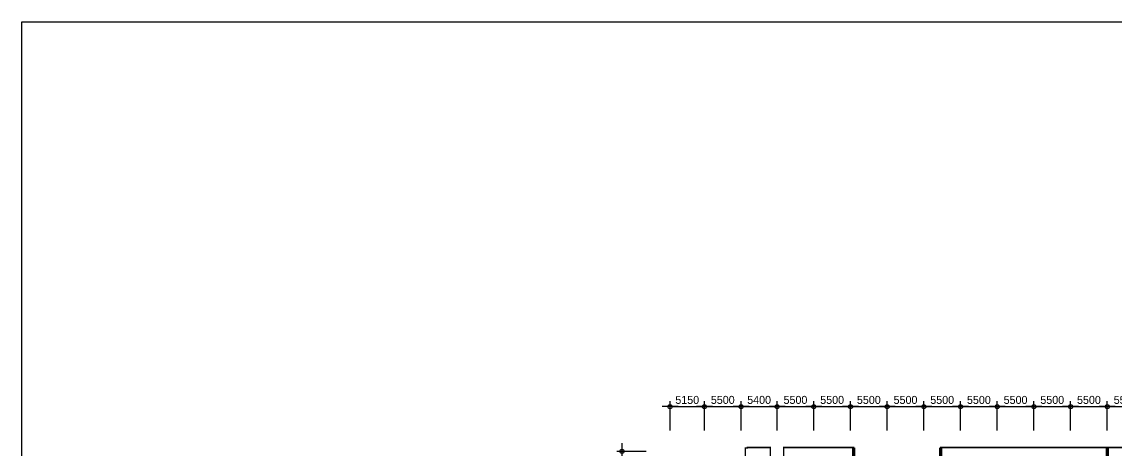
# Model space of a CAD drawing. Header units: millimetres. Extents: x -552870 to 1405794, y -1345622 to 197746.
# Drawn here: x 8000 to 172054, y -788025 to -723854 of the extents above; entities that cross this region are included whole.
import ezdxf

# ---------------------------------------------------------------- set-up
doc = ezdxf.new("R2010")
doc.units = ezdxf.units.MM
doc.header["$LTSCALE"] = 1000
doc.header["$MEASUREMENT"] = 0
doc.header["$PDSIZE"] = -10
doc.layers.get('0').update_dxf_attribs({"linetype": 'CONTINUOUS'})
doc.layers.get('Defpoints').update_dxf_attribs({"color": 171, "linetype": 'CONTINUOUS'})
doc.layers.add('NDIM', color=7, linetype='CONTINUOUS')
doc.styles.add('CGS', font='cgse', dxfattribs={"bigfont": 'cgs'})
doc.dimstyles.new('NDIM 1200', dxfattribs={"dimscale": 500, "dimtxt": 3, "dimasz": 1, "dimexe": 2, "dimexo": 2, "dimgap": 1, "dimtad": 1, "dimdec": 0, "dimdsep": 46, "dimtxsty": 'CGS', "dimblk": 'DOT0', "dimcen": 1, "dimdle": 8, "dimclrd": 2, "dimclre": 2, "dimclrt": 2, "dimadec": 0, "dimazin": 0, "dimtfac": 1, "dimtdec": 0, "dimtix": 1, "dimtmove": 2, "dimatfit": 3, "dimldrblk": 'DOT0', "dimfxl": 1, "dimtolj": 1, "dimtzin": 0, "dimlwd": -1, "dimlwe": -1, "dimarcsym": 0})

# ---------------------------------------------------------------- blocks, each defined once
blk = doc.blocks.new('DOT0')
blk.add_line((-3, 0), (3, 0))
at = {"color": 6}
blk.add_circle((0, 0), 0.75, dxfattribs=at)
blk = doc.blocks.new('*D24')
at = {"layer": 'Defpoints', "color": 0, "ltscale": 0.4, "transparency": 16777216}
for p in [(110330, -781509), (105180, -785909), (110330, -785909)]:
    blk.add_point(p, dxfattribs=at)
at = {"layer": 'NDIM', "ltscale": 0.4, "transparency": 16777216}
for p, q in [((105180, -785109), (105180, -780709)), ((110330, -785109), (110330, -780709)), ((105580, -781509), (109930, -781509))]:
    blk.add_line(p, q, dxfattribs=at)
at = {"layer": 'NDIM', "ltscale": 0.4, "transparency": 16777216, "xscale": 400, "yscale": 400, "zscale": 400, "rotation": 180}
blk.add_blockref('DOT0', (105180, -781509), dxfattribs=at)
at = {"layer": 'NDIM', "ltscale": 0.4, "transparency": 16777216, "xscale": 400, "yscale": 400, "zscale": 400}
blk.add_blockref('DOT0', (110330, -781509), dxfattribs=at)
at = {"layer": 'NDIM', "ltscale": 0.4, "transparency": 16777216, "insert": (107755, -780509), "char_height": 1200, "attachment_point": 5, "style": 'CGS'}
blk.add_mtext('\\A1;5150', dxfattribs=at)
blk = doc.blocks.new('*D25')
at = {"layer": 'Defpoints', "color": 0, "ltscale": 0.4, "transparency": 16777216}
for p in [(115830, -781509), (110330, -785909), (115830, -785909)]:
    blk.add_point(p, dxfattribs=at)
at = {"layer": 'NDIM', "ltscale": 0.4, "transparency": 16777216}
for p, q in [((110330, -785109), (110330, -780709)), ((115830, -785109), (115830, -780709)), ((110730, -781509), (115430, -781509))]:
    blk.add_line(p, q, dxfattribs=at)
at = {"layer": 'NDIM', "ltscale": 0.4, "transparency": 16777216, "xscale": 400, "yscale": 400, "zscale": 400, "rotation": 180}
blk.add_blockref('DOT0', (110330, -781509), dxfattribs=at)
at = {"layer": 'NDIM', "ltscale": 0.4, "transparency": 16777216, "xscale": 400, "yscale": 400, "zscale": 400}
blk.add_blockref('DOT0', (115830, -781509), dxfattribs=at)
at = {"layer": 'NDIM', "ltscale": 0.4, "transparency": 16777216, "insert": (113080, -780509), "char_height": 1200, "attachment_point": 5, "style": 'CGS'}
blk.add_mtext('\\A1;5500', dxfattribs=at)
blk = doc.blocks.new('*D26')
at = {"layer": 'Defpoints', "color": 0, "ltscale": 0.4, "transparency": 16777216}
for p in [(126730, -781509), (121230, -785909), (126730, -785909)]:
    blk.add_point(p, dxfattribs=at)
at = {"layer": 'NDIM', "ltscale": 0.4, "transparency": 16777216}
for p, q in [((121230, -785109), (121230, -780709)), ((126730, -785109), (126730, -780709)), ((121630, -781509), (126330, -781509))]:
    blk.add_line(p, q, dxfattribs=at)
at = {"layer": 'NDIM', "ltscale": 0.4, "transparency": 16777216, "xscale": 400, "yscale": 400, "zscale": 400, "rotation": 180}
blk.add_blockref('DOT0', (121230, -781509), dxfattribs=at)
at = {"layer": 'NDIM', "ltscale": 0.4, "transparency": 16777216, "xscale": 400, "yscale": 400, "zscale": 400}
blk.add_blockref('DOT0', (126730, -781509), dxfattribs=at)
at = {"layer": 'NDIM', "ltscale": 0.4, "transparency": 16777216, "insert": (123980, -780509), "char_height": 1200, "attachment_point": 5, "style": 'CGS'}
blk.add_mtext('\\A1;5500', dxfattribs=at)
blk = doc.blocks.new('*D27')
at = {"layer": 'Defpoints', "color": 0, "ltscale": 0.4, "transparency": 16777216}
for p in [(121230, -781509), (115830, -785909), (121230, -785909)]:
    blk.add_point(p, dxfattribs=at)
at = {"layer": 'NDIM', "ltscale": 0.4, "transparency": 16777216}
for p, q in [((115830, -785109), (115830, -780709)), ((121230, -785109), (121230, -780709)), ((116230, -781509), (120830, -781509))]:
    blk.add_line(p, q, dxfattribs=at)
at = {"layer": 'NDIM', "ltscale": 0.4, "transparency": 16777216, "xscale": 400, "yscale": 400, "zscale": 400, "rotation": 180}
blk.add_blockref('DOT0', (115830, -781509), dxfattribs=at)
at = {"layer": 'NDIM', "ltscale": 0.4, "transparency": 16777216, "xscale": 400, "yscale": 400, "zscale": 400}
blk.add_blockref('DOT0', (121230, -781509), dxfattribs=at)
at = {"layer": 'NDIM', "ltscale": 0.4, "transparency": 16777216, "insert": (118530, -780509), "char_height": 1200, "attachment_point": 5, "style": 'CGS'}
blk.add_mtext('\\A1;5400', dxfattribs=at)
blk = doc.blocks.new('*D28')
at = {"layer": 'Defpoints', "color": 0, "ltscale": 0.4, "transparency": 16777216}
for p in [(132230, -781509), (126730, -785909), (132230, -785909)]:
    blk.add_point(p, dxfattribs=at)
at = {"layer": 'NDIM', "ltscale": 0.4, "transparency": 16777216}
for p, q in [((126730, -785109), (126730, -780709)), ((132230, -785109), (132230, -780709)), ((127130, -781509), (131830, -781509))]:
    blk.add_line(p, q, dxfattribs=at)
at = {"layer": 'NDIM', "ltscale": 0.4, "transparency": 16777216, "xscale": 400, "yscale": 400, "zscale": 400, "rotation": 180}
blk.add_blockref('DOT0', (126730, -781509), dxfattribs=at)
at = {"layer": 'NDIM', "ltscale": 0.4, "transparency": 16777216, "xscale": 400, "yscale": 400, "zscale": 400}
blk.add_blockref('DOT0', (132230, -781509), dxfattribs=at)
at = {"layer": 'NDIM', "ltscale": 0.4, "transparency": 16777216, "insert": (129480, -780509), "char_height": 1200, "attachment_point": 5, "style": 'CGS'}
blk.add_mtext('\\A1;5500', dxfattribs=at)
blk = doc.blocks.new('*D29')
at = {"layer": 'Defpoints', "color": 0, "ltscale": 0.4, "transparency": 16777216}
for p in [(137730, -781509), (132230, -785909), (137730, -785909)]:
    blk.add_point(p, dxfattribs=at)
at = {"layer": 'NDIM', "ltscale": 0.4, "transparency": 16777216}
for p, q in [((132230, -785109), (132230, -780709)), ((137730, -785109), (137730, -780709)), ((132630, -781509), (137330, -781509))]:
    blk.add_line(p, q, dxfattribs=at)
at = {"layer": 'NDIM', "ltscale": 0.4, "transparency": 16777216, "xscale": 400, "yscale": 400, "zscale": 400, "rotation": 180}
blk.add_blockref('DOT0', (132230, -781509), dxfattribs=at)
at = {"layer": 'NDIM', "ltscale": 0.4, "transparency": 16777216, "xscale": 400, "yscale": 400, "zscale": 400}
blk.add_blockref('DOT0', (137730, -781509), dxfattribs=at)
at = {"layer": 'NDIM', "ltscale": 0.4, "transparency": 16777216, "insert": (134980, -780509), "char_height": 1200, "attachment_point": 5, "style": 'CGS'}
blk.add_mtext('\\A1;5500', dxfattribs=at)
blk = doc.blocks.new('*D30')
at = {"layer": 'Defpoints', "color": 0, "ltscale": 0.4, "transparency": 16777216}
for p in [(143230, -781509), (137730, -785909), (143230, -785909)]:
    blk.add_point(p, dxfattribs=at)
at = {"layer": 'NDIM', "ltscale": 0.4, "transparency": 16777216}
for p, q in [((137730, -785109), (137730, -780709)), ((143230, -785109), (143230, -780709)), ((138130, -781509), (142830, -781509))]:
    blk.add_line(p, q, dxfattribs=at)
at = {"layer": 'NDIM', "ltscale": 0.4, "transparency": 16777216, "xscale": 400, "yscale": 400, "zscale": 400, "rotation": 180}
blk.add_blockref('DOT0', (137730, -781509), dxfattribs=at)
at = {"layer": 'NDIM', "ltscale": 0.4, "transparency": 16777216, "xscale": 400, "yscale": 400, "zscale": 400}
blk.add_blockref('DOT0', (143230, -781509), dxfattribs=at)
at = {"layer": 'NDIM', "ltscale": 0.4, "transparency": 16777216, "insert": (140480, -780509), "char_height": 1200, "attachment_point": 5, "style": 'CGS'}
blk.add_mtext('\\A1;5500', dxfattribs=at)
blk = doc.blocks.new('*D31')
at = {"layer": 'Defpoints', "color": 0, "ltscale": 0.4, "transparency": 16777216}
for p in [(148730, -781509), (143230, -785909), (148730, -785909)]:
    blk.add_point(p, dxfattribs=at)
at = {"layer": 'NDIM', "ltscale": 0.4, "transparency": 16777216}
for p, q in [((143230, -785109), (143230, -780709)), ((148730, -785109), (148730, -780709)), ((143630, -781509), (148330, -781509))]:
    blk.add_line(p, q, dxfattribs=at)
at = {"layer": 'NDIM', "ltscale": 0.4, "transparency": 16777216, "xscale": 400, "yscale": 400, "zscale": 400, "rotation": 180}
blk.add_blockref('DOT0', (143230, -781509), dxfattribs=at)
at = {"layer": 'NDIM', "ltscale": 0.4, "transparency": 16777216, "xscale": 400, "yscale": 400, "zscale": 400}
blk.add_blockref('DOT0', (148730, -781509), dxfattribs=at)
at = {"layer": 'NDIM', "ltscale": 0.4, "transparency": 16777216, "insert": (145980, -780509), "char_height": 1200, "attachment_point": 5, "style": 'CGS'}
blk.add_mtext('\\A1;5500', dxfattribs=at)
blk = doc.blocks.new('*D32')
at = {"layer": 'Defpoints', "color": 0, "ltscale": 0.4, "transparency": 16777216}
for p in [(154230, -781509), (148730, -785909), (154230, -785909)]:
    blk.add_point(p, dxfattribs=at)
at = {"layer": 'NDIM', "ltscale": 0.4, "transparency": 16777216}
for p, q in [((148730, -785109), (148730, -780709)), ((154230, -785109), (154230, -780709)), ((149130, -781509), (153830, -781509))]:
    blk.add_line(p, q, dxfattribs=at)
at = {"layer": 'NDIM', "ltscale": 0.4, "transparency": 16777216, "xscale": 400, "yscale": 400, "zscale": 400, "rotation": 180}
blk.add_blockref('DOT0', (148730, -781509), dxfattribs=at)
at = {"layer": 'NDIM', "ltscale": 0.4, "transparency": 16777216, "xscale": 400, "yscale": 400, "zscale": 400}
blk.add_blockref('DOT0', (154230, -781509), dxfattribs=at)
at = {"layer": 'NDIM', "ltscale": 0.4, "transparency": 16777216, "insert": (151480, -780509), "char_height": 1200, "attachment_point": 5, "style": 'CGS'}
blk.add_mtext('\\A1;5500', dxfattribs=at)
blk = doc.blocks.new('*D33')
at = {"layer": 'Defpoints', "color": 0, "ltscale": 0.4, "transparency": 16777216}
for p in [(159730, -781509), (154230, -785909), (159730, -785909)]:
    blk.add_point(p, dxfattribs=at)
at = {"layer": 'NDIM', "ltscale": 0.4, "transparency": 16777216}
for p, q in [((154230, -785109), (154230, -780709)), ((159730, -785109), (159730, -780709)), ((154630, -781509), (159330, -781509))]:
    blk.add_line(p, q, dxfattribs=at)
at = {"layer": 'NDIM', "ltscale": 0.4, "transparency": 16777216, "xscale": 400, "yscale": 400, "zscale": 400, "rotation": 180}
blk.add_blockref('DOT0', (154230, -781509), dxfattribs=at)
at = {"layer": 'NDIM', "ltscale": 0.4, "transparency": 16777216, "xscale": 400, "yscale": 400, "zscale": 400}
blk.add_blockref('DOT0', (159730, -781509), dxfattribs=at)
at = {"layer": 'NDIM', "ltscale": 0.4, "transparency": 16777216, "insert": (156980, -780509), "char_height": 1200, "attachment_point": 5, "style": 'CGS'}
blk.add_mtext('\\A1;5500', dxfattribs=at)
blk = doc.blocks.new('*D34')
at = {"layer": 'Defpoints', "color": 0, "ltscale": 0.4, "transparency": 16777216}
for p in [(165230, -781509), (159730, -785909), (165230, -785909)]:
    blk.add_point(p, dxfattribs=at)
at = {"layer": 'NDIM', "ltscale": 0.4, "transparency": 16777216}
for p, q in [((159730, -785109), (159730, -780709)), ((165230, -785109), (165230, -780709)), ((160130, -781509), (164830, -781509))]:
    blk.add_line(p, q, dxfattribs=at)
at = {"layer": 'NDIM', "ltscale": 0.4, "transparency": 16777216, "xscale": 400, "yscale": 400, "zscale": 400, "rotation": 180}
blk.add_blockref('DOT0', (159730, -781509), dxfattribs=at)
at = {"layer": 'NDIM', "ltscale": 0.4, "transparency": 16777216, "xscale": 400, "yscale": 400, "zscale": 400}
blk.add_blockref('DOT0', (165230, -781509), dxfattribs=at)
at = {"layer": 'NDIM', "ltscale": 0.4, "transparency": 16777216, "insert": (162480, -780509), "char_height": 1200, "attachment_point": 5, "style": 'CGS'}
blk.add_mtext('\\A1;5500', dxfattribs=at)
blk = doc.blocks.new('*D35')
at = {"layer": 'Defpoints', "color": 0, "ltscale": 0.4, "transparency": 16777216}
for p in [(170730, -781509), (165230, -785909), (170730, -785909)]:
    blk.add_point(p, dxfattribs=at)
at = {"layer": 'NDIM', "ltscale": 0.4, "transparency": 16777216}
for p, q in [((165230, -785109), (165230, -780709)), ((170730, -785109), (170730, -780709)), ((165630, -781509), (170330, -781509))]:
    blk.add_line(p, q, dxfattribs=at)
at = {"layer": 'NDIM', "ltscale": 0.4, "transparency": 16777216, "xscale": 400, "yscale": 400, "zscale": 400, "rotation": 180}
blk.add_blockref('DOT0', (165230, -781509), dxfattribs=at)
at = {"layer": 'NDIM', "ltscale": 0.4, "transparency": 16777216, "xscale": 400, "yscale": 400, "zscale": 400}
blk.add_blockref('DOT0', (170730, -781509), dxfattribs=at)
at = {"layer": 'NDIM', "ltscale": 0.4, "transparency": 16777216, "insert": (167980, -780509), "char_height": 1200, "attachment_point": 5, "style": 'CGS'}
blk.add_mtext('\\A1;5500', dxfattribs=at)
blk = doc.blocks.new('*D36')
at = {"layer": 'Defpoints', "color": 0, "ltscale": 0.4, "transparency": 16777216}
for p in [(176230, -781509), (170730, -785909), (176230, -785909)]:
    blk.add_point(p, dxfattribs=at)
at = {"layer": 'NDIM', "ltscale": 0.4, "transparency": 16777216}
for p, q in [((170730, -785109), (170730, -780709)), ((176230, -785109), (176230, -780709)), ((171130, -781509), (175830, -781509))]:
    blk.add_line(p, q, dxfattribs=at)
at = {"layer": 'NDIM', "ltscale": 0.4, "transparency": 16777216, "xscale": 400, "yscale": 400, "zscale": 400, "rotation": 180}
blk.add_blockref('DOT0', (170730, -781509), dxfattribs=at)
at = {"layer": 'NDIM', "ltscale": 0.4, "transparency": 16777216, "xscale": 400, "yscale": 400, "zscale": 400}
blk.add_blockref('DOT0', (176230, -781509), dxfattribs=at)
at = {"layer": 'NDIM', "ltscale": 0.4, "transparency": 16777216, "insert": (173480, -780509), "char_height": 1200, "attachment_point": 5, "style": 'CGS'}
blk.add_mtext('\\A1;5500', dxfattribs=at)
blk = doc.blocks.new('*D350')
at = {"layer": 'Defpoints', "color": 0, "ltscale": 0.4, "transparency": 16777216}
for p in [(97980, -788209), (102380, -788209), (102380, -793709)]:
    blk.add_point(p, dxfattribs=at)
at = {"layer": 'NDIM', "ltscale": 0.4, "transparency": 16777216}
for p, q in [((101580, -788209), (97180, -788209)), ((97980, -793309), (97980, -788609)), ((101580, -793709), (97180, -793709))]:
    blk.add_line(p, q, dxfattribs=at)
at = {"layer": 'NDIM', "ltscale": 0.4, "transparency": 16777216, "xscale": 400, "yscale": 400, "zscale": 400}
for p, rotation in [((97980, -788209), 90), ((97980, -793709), 270)]:
    blk.add_blockref('DOT0', p, dxfattribs=dict(at, rotation=rotation))
at = {"layer": 'NDIM', "ltscale": 0.4, "transparency": 16777216, "insert": (96980, -790959), "char_height": 1200, "attachment_point": 5, "rotation": 90, "style": 'CGS'}
blk.add_mtext('\\A1;5500', dxfattribs=at)

msp = doc.modelspace()

# ---------------------------------------------------------------- linework, layer by layer
at = {"color": 1, "ltscale": 10000, "const_width": 500}
for points in [[(137730.1, -789634.5), (132730.1, -789634.5), (132730.1, -787634.5)], [(137730.1, -789634.5), (137730.1, -832709.5), (170730.1, -832709.5), (170730.1, -787634.5)], [(137730.1, -789634.5), (145730.1, -789634.5), (145730.1, -787634.5)]]:
    msp.add_lwpolyline(points, dxfattribs=at)
at = {"color": 2, "ltscale": 10000, "const_width": 200}
for points in [[(104180.1, -789259.5), (104180.1, -832709.5), (137730.1, -832709.5), (137730.1, -789634.5), (132730.1, -789634.5), (132730.1, -787634.5), (122230.1, -787634.5), (122230.1, -790634.5), (120230.1, -790634.5), (120230.1, -787634.5), (116742.6, -787634.5), (116742.6, -787709.5), (116480.1, -787709.5), (116480.1, -789259.5), (104180.1, -789259.5)], [(137730.1, -789634.5), (137730.1, -832709.5), (170730.1, -832709.5), (170730.1, -787634.5), (145730.1, -787634.5), (145730.1, -789634.5), (137730.1, -789634.5), (137730.1, -789634.5)], [(203730.1, -787634.5), (203730.1, -818509.5), (201930.1, -818509.5), (201930.1, -829009.5), (203730.1, -829009.5), (203730.1, -832709.5), (170730.1, -832709.5), (170730.1, -787634.5), (203730.1, -787634.5)]]:
    msp.add_lwpolyline(points, dxfattribs=at)
at = {"layer": 'Defpoints', "ltscale": 10000}
msp.add_lwpolyline([(292000, -884821.9), (8000, -884821.9), (8000, -723854.1), (292000, -723854.1)], close=True, dxfattribs=at)

# ---------------------------------------------------------------- dimensions: what is measured, and where the dimension line sits
at = {"layer": 'NDIM', "ltscale": 0.4}
for base, p1, p2, picture, middle in [((110330.1, -781509.5), (105180.1, -785909.5), (110330.1, -785909.5), '*D24', (107755.1, -780509.5)), ((115830.1, -781509.5), (110330.1, -785909.5), (115830.1, -785909.5), '*D25', (113080.1, -780509.5)), ((121230.1, -781509.5), (115830.1, -785909.5), (121230.1, -785909.5), '*D27', (118530.1, -780509.5)), ((126730.1, -781509.5), (121230.1, -785909.5), (126730.1, -785909.5), '*D26', (123980.1, -780509.5)), ((132230.1, -781509.5), (126730.1, -785909.5), (132230.1, -785909.5), '*D28', (129480.1, -780509.5)), ((137730.1, -781509.5), (132230.1, -785909.5), (137730.1, -785909.5), '*D29', (134980.1, -780509.5)), ((143230.1, -781509.5), (137730.1, -785909.5), (143230.1, -785909.5), '*D30', (140480.1, -780509.5)), ((148730.1, -781509.5), (143230.1, -785909.5), (148730.1, -785909.5), '*D31', (145980.1, -780509.5)), ((154230.1, -781509.5), (148730.1, -785909.5), (154230.1, -785909.5), '*D32', (151480.1, -780509.5)), ((159730.1, -781509.5), (154230.1, -785909.5), (159730.1, -785909.5), '*D33', (156980.1, -780509.5)), ((165230.1, -781509.5), (159730.1, -785909.5), (165230.1, -785909.5), '*D34', (162480.1, -780509.5)), ((170730.1, -781509.5), (165230.1, -785909.5), (170730.1, -785909.5), '*D35', (167980.1, -780509.5)), ((176230.1, -781509.5), (170730.1, -785909.5), (176230.1, -785909.5), '*D36', (173480.1, -780509.5))]:
    dim = msp.add_linear_dim(base=base, p1=p1, p2=p2, dimstyle='NDIM 1200', override={"dimscale": 400, "dimclrd": 256, "dimclre": 256, "dimclrt": 256}, dxfattribs=at)
    dim.commit()
    dim.dimension.update_dxf_attribs({"geometry": picture, "text_midpoint": middle})
dim = msp.add_linear_dim(base=(97980.1, -788209.5), p1=(102380.1, -793709.5), p2=(102380.1, -788209.5), angle=90, dimstyle='NDIM 1200', override={"dimscale": 400, "dimclrd": 256, "dimclre": 256, "dimclrt": 256}, dxfattribs=at)
dim.commit()
dim.dimension.update_dxf_attribs({"geometry": '*D350', "text_midpoint": (96980.1, -790959.5)})

doc.saveas('drawing.dxf')
